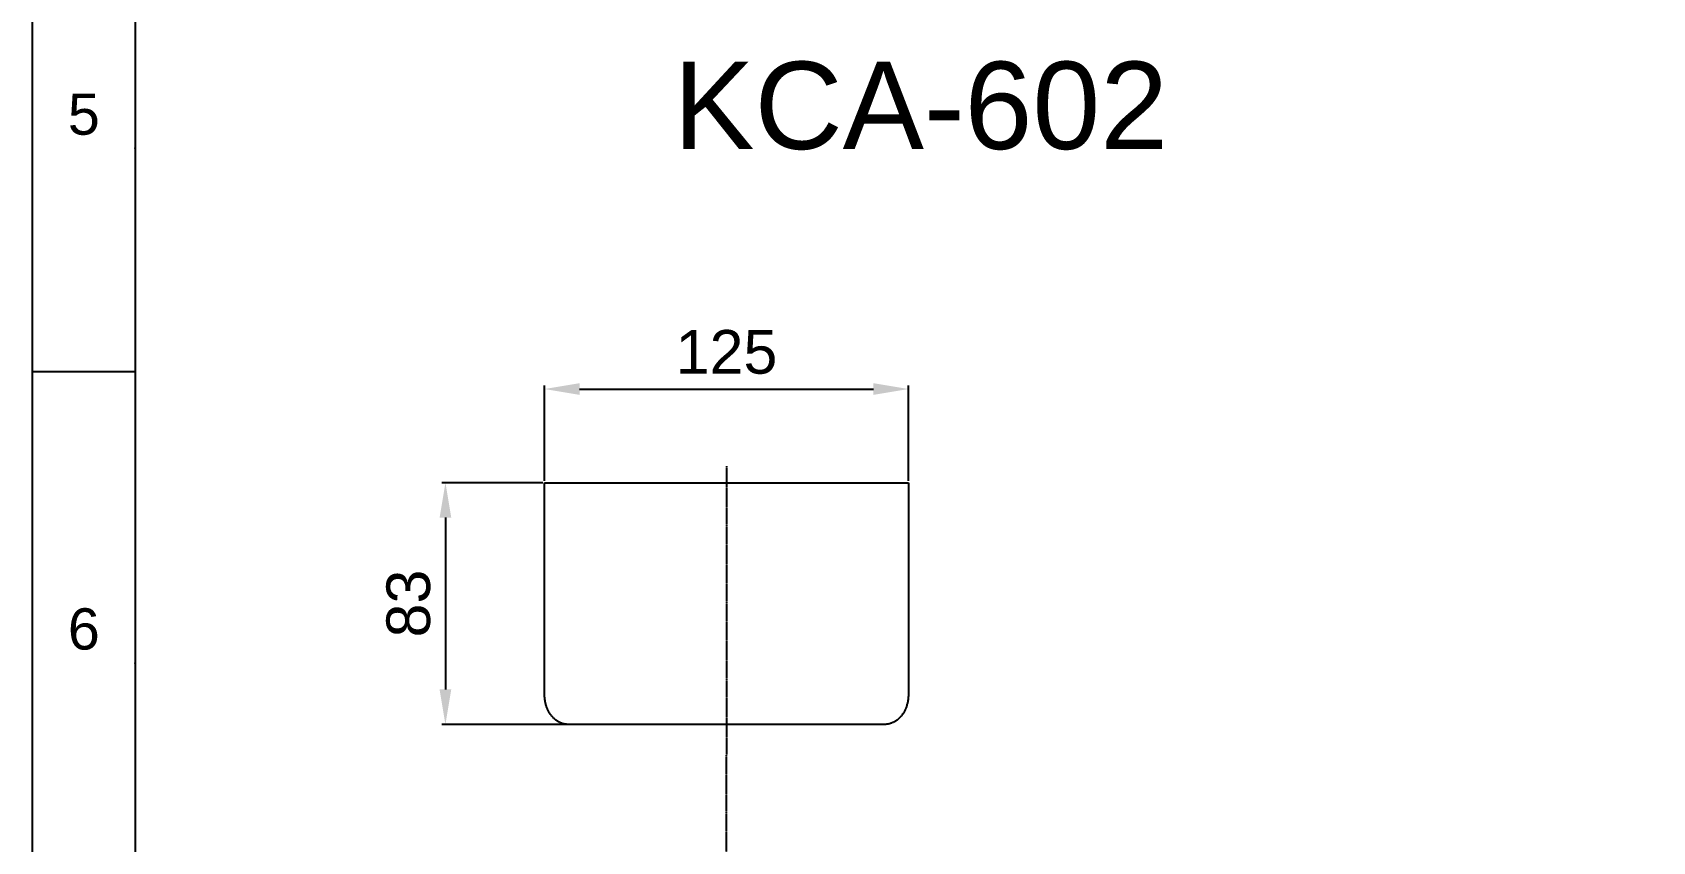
# Model space of a CAD drawing. Header units: millimetres. Extents: x 2411 to 3461, y 1233 to 2718.
# Drawn here: x 2411 to 2968, y 1638 to 1915 of the extents above; entities that cross this region are included whole.
import ezdxf

# ---------------------------------------------------------------- set-up
doc = ezdxf.new("R2010")
doc.units = ezdxf.units.MM
doc.linetypes.add('CENTER', pattern=[0.6, 0.375, -0.075, 0.075, -0.075])
for name, color, linetype in [('CEN2', 1, 'Continuous'), ('DIM2', 3, 'Continuous'), ('form22', 7, 'Continuous'), ('main', 7, 'Continuous')]:
    doc.layers.add(name, color=color, linetype=linetype)
doc.styles.add('Arial Regular', font='arial.ttf')
doc.styles.get("Standard").update_dxf_attribs({"font": 'arial.ttf'})
doc.dimstyles.new('ISO-25', dxfattribs={"dimtxt": 2.5, "dimasz": 2.5, "dimexe": 1.25, "dimexo": 0.625, "dimtad": 1, "dimtxsty": 'Standard', "dimcen": 2.5, "dimadec": 0, "dimazin": 0, "dimtfac": 1, "dimtmove": 0, "dimatfit": 3, "dimfxl": 1, "dimarcsym": 0})

# ---------------------------------------------------------------- blocks, each defined once
blk = doc.blocks.new('*D33')
at = {"layer": 'Defpoints', "color": 0, "transparency": 16777216}
for p in [(2711.79, 1792.91), (2586.79, 1760.75), (2711.79, 1760.75)]:
    blk.add_point(p, dxfattribs=at)
at = {"layer": 'DIM2', "color": 0, "lineweight": -2, "transparency": 16777216}
for p, q in [((2586.79, 1761.37), (2586.79, 1794.16)), ((2598.79, 1792.91), (2699.79, 1792.91)), ((2711.79, 1761.37), (2711.79, 1794.16))]:
    blk.add_line(p, q, dxfattribs=at)
at = {"layer": 'DIM2', "color": 0, "transparency": 16777216}
for points in [[(2598.79, 1794.91), (2598.79, 1790.91), (2586.79, 1792.91)], [(2699.79, 1794.91), (2699.79, 1790.91), (2711.79, 1792.91)]]:
    blk.add_solid(points, dxfattribs=at)
at = {"layer": 'DIM2', "color": 0, "transparency": 16777216, "insert": (2649.29, 1805.57), "char_height": 15, "attachment_point": 5}
blk.add_mtext('125', dxfattribs=at)
blk = doc.blocks.new('*D55')
at = {"layer": 'Defpoints', "color": 0, "transparency": 16777216}
for p in [(2586.79, 1760.75), (2552.71, 1677.75), (2607.13, 1677.75)]:
    blk.add_point(p, dxfattribs=at)
at = {"layer": 'DIM2', "color": 0, "lineweight": -2, "transparency": 16777216}
for p, q in [((2586.16, 1760.75), (2551.46, 1760.75)), ((2552.71, 1748.75), (2552.71, 1689.75)), ((2606.51, 1677.75), (2551.46, 1677.75))]:
    blk.add_line(p, q, dxfattribs=at)
at = {"layer": 'DIM2', "color": 0, "transparency": 16777216}
for points in [[(2550.71, 1748.75), (2554.71, 1748.75), (2552.71, 1760.75)], [(2550.71, 1689.75), (2554.71, 1689.75), (2552.71, 1677.75)]]:
    blk.add_solid(points, dxfattribs=at)
at = {"layer": 'DIM2', "color": 0, "transparency": 16777216, "insert": (2540.04, 1719.25), "char_height": 15, "attachment_point": 5, "rotation": 90}
blk.add_mtext('83', dxfattribs=at)

msp = doc.modelspace()

# ---------------------------------------------------------------- linework, layer by layer
at = {"layer": 'CEN2', "linetype": 'CENTER'}
msp.add_line((2649.29, 1766.37), (2649.11, 1456.7), dxfattribs=at)
at = {"layer": 'form22'}
for p, q in [((2446.15, 2682.65), (2446.15, 1268.51)), ((2446.15, 1798.81), (2410.79, 1798.81))]:
    msp.add_line(p, q, dxfattribs=at)
msp.add_lwpolyline([(2410.79, 2718), (3460.79, 2718), (3460.79, 1233.16), (2410.79, 1233.16)], close=True, dxfattribs=at)
for p in [(2446.15, 1875.58), (2446.15, 1698.81)]:
    msp.add_point(p, dxfattribs=at)
at = {"layer": 'main'}
for p, q in [((2586.79, 1687.74), (2586.79, 1760.75)), ((2586.79, 1760.75), (2711.79, 1760.75)), ((2711.79, 1760.75), (2711.79, 1687.99)), ((2586.79, 1687.49), (2586.79, 1687.74)), ((2586.81, 1687.24), (2586.79, 1687.49)), ((2586.82, 1686.99), (2586.81, 1687.24)), ((2586.85, 1686.74), (2586.82, 1686.99)), ((2711.75, 1686.99), (2711.72, 1686.74)), ((2711.76, 1687.24), (2711.75, 1686.99)), ((2711.78, 1687.49), (2711.76, 1687.24)), ((2711.79, 1687.99), (2711.78, 1687.74)), ((2711.78, 1687.74), (2711.78, 1687.49)), ((2586.87, 1686.5), (2586.85, 1686.74)), ((2586.9, 1686.25), (2586.87, 1686.5)), ((2586.94, 1686), (2586.9, 1686.25)), ((2586.98, 1685.75), (2586.94, 1686)), ((2587.03, 1685.51), (2586.98, 1685.75)), ((2587.08, 1685.26), (2587.03, 1685.51)), ((2587.13, 1685.02), (2587.08, 1685.26)), ((2587.19, 1684.77), (2587.13, 1685.02)), ((2587.26, 1684.53), (2587.19, 1684.77)), ((2587.33, 1684.29), (2587.26, 1684.53)), ((2587.41, 1684.05), (2587.33, 1684.29)), ((2587.48, 1683.83), (2587.41, 1684.05)), ((2587.57, 1683.6), (2587.48, 1683.83)), ((2587.65, 1683.37), (2587.57, 1683.6)), ((2587.74, 1683.15), (2587.65, 1683.37)), ((2587.84, 1682.93), (2587.74, 1683.15)), ((2587.94, 1682.71), (2587.84, 1682.93)), ((2588.05, 1682.49), (2587.94, 1682.71)), ((2588.16, 1682.28), (2588.05, 1682.49)), ((2588.27, 1682.08), (2588.16, 1682.28)), ((2588.38, 1681.88), (2588.27, 1682.08)), ((2588.5, 1681.69), (2588.38, 1681.88)), ((2588.62, 1681.49), (2588.5, 1681.69)), ((2588.74, 1681.31), (2588.62, 1681.49)), ((2588.87, 1681.12), (2588.74, 1681.31)), ((2709.83, 1681.31), (2709.7, 1681.12)), ((2709.95, 1681.49), (2709.83, 1681.31)), ((2710.07, 1681.69), (2709.95, 1681.49)), ((2710.19, 1681.88), (2710.07, 1681.69)), ((2710.3, 1682.08), (2710.19, 1681.88)), ((2710.41, 1682.28), (2710.3, 1682.08)), ((2710.52, 1682.49), (2710.41, 1682.28)), ((2710.63, 1682.71), (2710.52, 1682.49)), ((2710.73, 1682.93), (2710.63, 1682.71)), ((2710.83, 1683.15), (2710.73, 1682.93)), ((2710.92, 1683.37), (2710.83, 1683.15)), ((2711, 1683.6), (2710.92, 1683.37)), ((2711.09, 1683.83), (2711, 1683.6)), ((2711.16, 1684.05), (2711.09, 1683.83)), ((2711.24, 1684.29), (2711.16, 1684.05)), ((2711.31, 1684.53), (2711.24, 1684.29)), ((2711.38, 1684.77), (2711.31, 1684.53)), ((2711.44, 1685.02), (2711.38, 1684.77)), ((2711.49, 1685.26), (2711.44, 1685.02)), ((2711.54, 1685.51), (2711.49, 1685.26)), ((2711.59, 1685.75), (2711.54, 1685.51)), ((2711.63, 1686), (2711.59, 1685.75)), ((2711.67, 1686.25), (2711.63, 1686)), ((2711.7, 1686.5), (2711.67, 1686.25)), ((2711.72, 1686.74), (2711.7, 1686.5)), ((2589, 1680.94), (2588.87, 1681.12)), ((2589.14, 1680.76), (2589, 1680.94)), ((2589.28, 1680.59), (2589.14, 1680.76)), ((2589.42, 1680.42), (2589.28, 1680.59)), ((2589.56, 1680.26), (2589.42, 1680.42)), ((2589.71, 1680.1), (2589.56, 1680.26)), ((2589.86, 1679.95), (2589.71, 1680.1)), ((2590.01, 1679.8), (2589.86, 1679.95)), ((2590.17, 1679.65), (2590.01, 1679.8)), ((2590.34, 1679.51), (2590.17, 1679.65)), ((2590.5, 1679.37), (2590.34, 1679.51)), ((2590.67, 1679.24), (2590.5, 1679.37)), ((2590.84, 1679.11), (2590.67, 1679.24)), ((2591.01, 1678.99), (2590.84, 1679.11)), ((2591.19, 1678.87), (2591.01, 1678.99)), ((2591.37, 1678.75), (2591.19, 1678.87)), ((2591.55, 1678.65), (2591.37, 1678.75)), ((2591.74, 1678.54), (2591.55, 1678.65)), ((2591.92, 1678.45), (2591.74, 1678.54)), ((2592.11, 1678.36), (2591.92, 1678.45)), ((2592.3, 1678.28), (2592.11, 1678.36)), ((2592.49, 1678.2), (2592.3, 1678.28)), ((2592.68, 1678.13), (2592.49, 1678.2)), ((2592.88, 1678.06), (2592.68, 1678.13)), ((2593.07, 1678), (2592.88, 1678.06)), ((2593.27, 1677.95), (2593.07, 1678)), ((2593.47, 1677.9), (2593.27, 1677.95)), ((2593.66, 1677.86), (2593.47, 1677.9)), ((2593.86, 1677.83), (2593.66, 1677.86)), ((2594.06, 1677.8), (2593.86, 1677.83)), ((2594.25, 1677.78), (2594.06, 1677.8)), ((2594.45, 1677.76), (2594.25, 1677.78)), ((2594.65, 1677.75), (2594.45, 1677.76)), ((2594.85, 1677.75), (2594.65, 1677.75)), ((2703.92, 1677.75), (2594.85, 1677.75)), ((2704.12, 1677.76), (2703.92, 1677.75)), ((2704.32, 1677.78), (2704.12, 1677.76)), ((2704.51, 1677.8), (2704.32, 1677.78)), ((2704.71, 1677.83), (2704.51, 1677.8)), ((2704.91, 1677.86), (2704.71, 1677.83)), ((2705.1, 1677.9), (2704.91, 1677.86)), ((2705.3, 1677.95), (2705.1, 1677.9)), ((2705.5, 1678), (2705.3, 1677.95)), ((2705.69, 1678.06), (2705.5, 1678)), ((2705.89, 1678.13), (2705.69, 1678.06)), ((2706.08, 1678.2), (2705.89, 1678.13)), ((2706.27, 1678.28), (2706.08, 1678.2)), ((2706.46, 1678.36), (2706.27, 1678.28)), ((2706.65, 1678.45), (2706.46, 1678.36)), ((2706.83, 1678.54), (2706.65, 1678.45)), ((2707.02, 1678.65), (2706.83, 1678.54)), ((2707.2, 1678.75), (2707.02, 1678.65)), ((2707.38, 1678.87), (2707.2, 1678.75)), ((2707.56, 1678.99), (2707.38, 1678.87)), ((2707.73, 1679.11), (2707.56, 1678.99)), ((2707.9, 1679.24), (2707.73, 1679.11)), ((2708.07, 1679.37), (2707.9, 1679.24)), ((2708.23, 1679.51), (2708.07, 1679.37)), ((2708.4, 1679.65), (2708.23, 1679.51)), ((2708.56, 1679.8), (2708.4, 1679.65)), ((2708.71, 1679.95), (2708.56, 1679.8)), ((2708.86, 1680.1), (2708.71, 1679.95)), ((2709.01, 1680.26), (2708.86, 1680.1)), ((2709.15, 1680.42), (2709.01, 1680.26)), ((2709.29, 1680.59), (2709.15, 1680.42)), ((2709.43, 1680.76), (2709.29, 1680.59)), ((2709.57, 1680.94), (2709.43, 1680.76)), ((2709.7, 1681.12), (2709.57, 1680.94))]:
    msp.add_line(p, q, dxfattribs=at)

# ---------------------------------------------------------------- texts
at = {"layer": 'form22', "char_height": 14.14, "attachment_point": 5}
for s, insert in [('5', (2428.47, 1887.2)), ('6', (2428.47, 1710.43))]:
    msp.add_mtext_dynamic_manual_height_columns(s, width=50, gutter_width=12.5, heights=[0], dxfattribs=dict(at, insert=insert))
at = {"layer": 'main', "insert": (2630.98, 1905.31), "char_height": 30, "attachment_point": 1, "style": 'Arial Regular'}
msp.add_mtext_dynamic_manual_height_columns('KCA-602', width=210.7264, gutter_width=12.5, heights=[0], dxfattribs=at)

# ---------------------------------------------------------------- dimensions: what is measured, and where the dimension line sits
at = {"layer": 'DIM2', "color": 3}
dim = msp.add_linear_dim(base=(2711.79, 1792.91), p1=(2586.79, 1760.75), p2=(2711.79, 1760.75), dimstyle='ISO-25', override={"dimtxt": 15, "dimasz": 12, "dimgap": 5, "dimdec": 0, "dimtix": 0, "dimtmove": 0}, dxfattribs=at)
dim.commit()
dim.dimension.update_dxf_attribs({"geometry": '*D33', "text_midpoint": (2649.29, 1805.57)})
dim = msp.add_linear_dim(base=(2552.71, 1677.75), p1=(2586.79, 1760.75), p2=(2607.13, 1677.75), angle=90, dimstyle='ISO-25', override={"dimtxt": 15, "dimasz": 12, "dimgap": 5, "dimdec": 0, "dimtix": 0, "dimtmove": 0}, dxfattribs=at)
dim.commit()
dim.dimension.update_dxf_attribs({"geometry": '*D55', "text_midpoint": (2540.04, 1719.25)})

doc.saveas('drawing.dxf')
